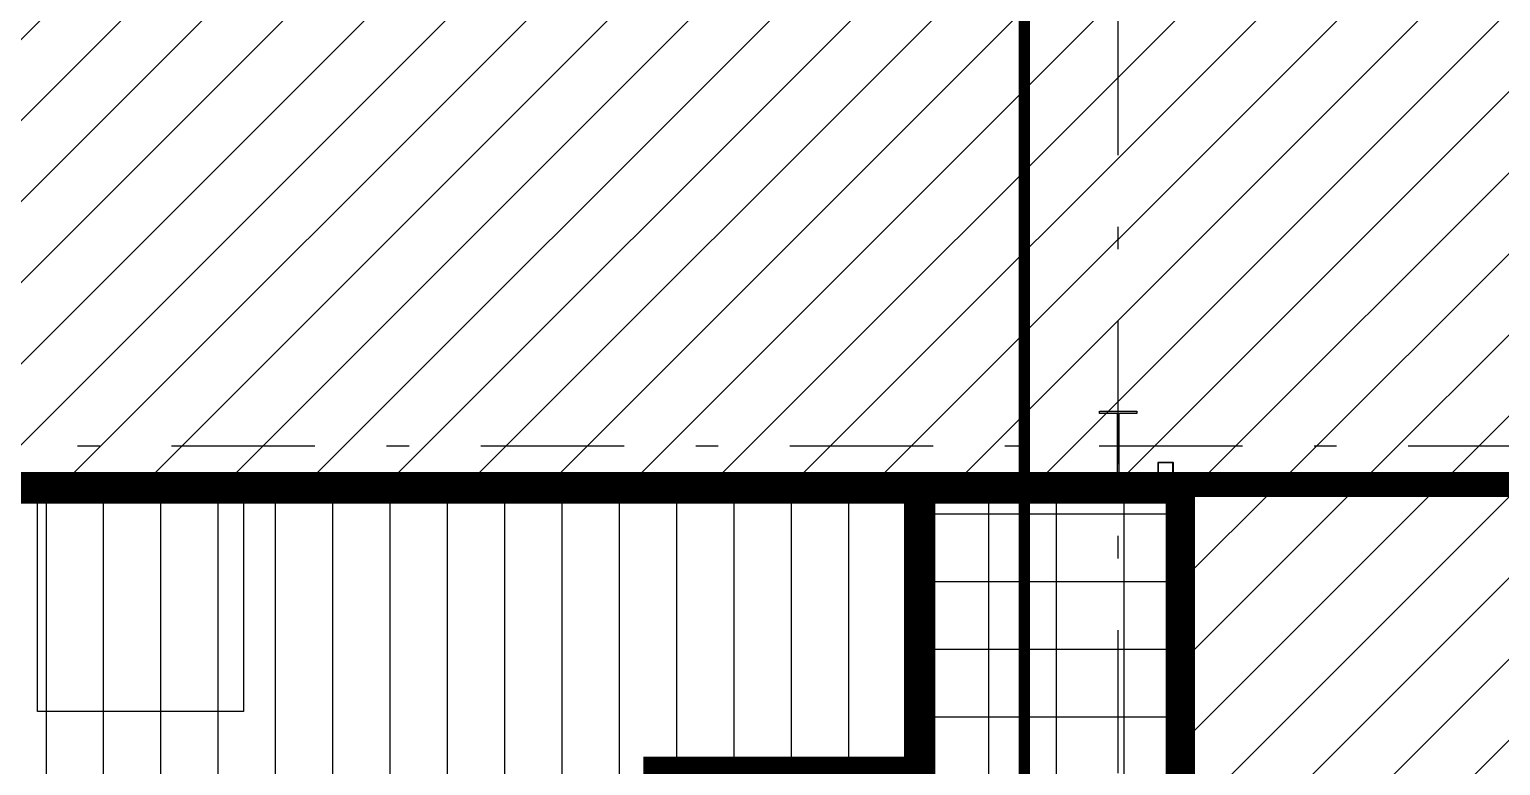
# Model space of a CAD drawing. Header units: millimetres. Extents: x -77 to 207, y -160 to 187.
# Drawn here: x -36.65 to -30.13, y 27.98 to 31.25 of the extents above; entities that cross this region are included whole.
import ezdxf
from ezdxf.xclip import XClip

# ---------------------------------------------------------------- set-up
doc = ezdxf.new("R2010")
doc.units = ezdxf.units.MM
doc.header["$LTSCALE"] = 0.1
doc.linetypes.add('X REF - ANELO INST bind$0$X REF - ANELO$0$DASHDOT2', pattern=[12.7, 6.35, -3.175, 0, -3.175])
for name, color, linetype in [('C01 Foil blanco', 30, 'Continuous'), ('C02 PRY comun', 191, 'Continuous'), ('C07 P media Tº', 140, 'Continuous'), ('X REF - ANELO INST bind$0$X REF - ANELO$0$A-CAMARA', 7, 'Continuous'), ('X REF - ANELO INST bind$0$X REF - ANELO$0$C-CÁMARA', 8, 'Continuous'), ('X REF - ANELO INST bind$0$X REF - ANELO$0$E-AC INOX', 8, 'Continuous'), ('X REF - ANELO INST bind$0$X REF - ANELO$0$MET-COLUMNA METALICA', 7, 'Continuous'), ('X REF - ANELO INST bind$0$X REF - ANELO$0$MET-EJE CABRIADAS', 8, 'X REF - ANELO INST bind$0$X REF - ANELO$0$DASHDOT2')]:
    doc.layers.add(name, color=color, linetype=linetype)

# ---------------------------------------------------------------- blocks, each defined once
blk = doc.blocks.new('X REF - ANELO INST bind$0$X REF - ANELO$0$cortina 2.00')
at = {"layer": 'X REF - ANELO INST bind$0$X REF - ANELO$0$C-CÁMARA', "elevation": 0.0008}
for points in [[(2008.2405, 1451.4917), (2008.2405, 1451.4717), (2008.3005, 1451.4717), (2008.3005, 1451.4917)], [(2008.2405, 1449.4917), (2008.2405, 1449.5117), (2008.3005, 1449.5117), (2008.3005, 1449.4917)]]:
    blk.add_lwpolyline(points, dxfattribs=at)
for points in [[(2008.2491, 1451.2411), (2008.2491, 1451.457), (2008.2691, 1451.457), (2008.2691, 1451.2411)], [(2008.2778, 1451.0507), (2008.2778, 1451.2707), (2008.2978, 1451.2707), (2008.2978, 1451.0507)], [(2008.2491, 1450.8769), (2008.2491, 1451.0769), (2008.2691, 1451.0769), (2008.2691, 1450.8769)], [(2008.2778, 1450.7169), (2008.2778, 1450.9169), (2008.2978, 1450.9169), (2008.2978, 1450.7169)], [(2008.2491, 1450.5499), (2008.2491, 1450.7499), (2008.2691, 1450.7499), (2008.2691, 1450.5499)], [(2008.2778, 1450.3795), (2008.2778, 1450.5795), (2008.2978, 1450.5795), (2008.2978, 1450.3795)], [(2008.2491, 1450.2056), (2008.2491, 1450.4056), (2008.2691, 1450.4056), (2008.2691, 1450.2056)], [(2008.2778, 1450.0456), (2008.2778, 1450.2456), (2008.2978, 1450.2456), (2008.2978, 1450.0456)], [(2008.2491, 1449.8787), (2008.2491, 1450.0787), (2008.2691, 1450.0787), (2008.2691, 1449.8787)], [(2008.2778, 1449.7152), (2008.2778, 1449.9152), (2008.2978, 1449.9152), (2008.2978, 1449.7152)], [(2008.2491, 1449.5518), (2008.2491, 1449.7518), (2008.2691, 1449.7518), (2008.2691, 1449.5518)]]:
    blk.add_lwpolyline(points, close=True, dxfattribs=at)
blk = doc.blocks.new('X REF - ANELO INST bind$0$X REF - ANELO$0$CMETP')
at = {"layer": 'X REF - ANELO INST bind$0$X REF - ANELO$0$MET-COLUMNA METALICA'}
blk.add_hatch(color=256, dxfattribs=at).paths.add_polyline_path([(-0.0825, 0), (-0.0825, 0.0097), (-0.0073, 0.0097, 0.414214), (-0.0029, 0.0141), (-0.0029, 0.2958, 0.414214), (-0.0073, 0.3002), (-0.0825, 0.3002), (-0.0825, 0.31), (0.0825, 0.31), (0.0825, 0.3002), (0.0073, 0.3002, 0.414214), (0.0029, 0.2958), (0.0029, 0.0141, 0.414214), (0.0073, 0.0097), (0.0825, 0.0097), (0.0825, 0)])
blk.add_lwpolyline([(0.0825, 0.3002), (0.0825, 0.31), (-0.0825, 0.31), (-0.0825, 0.3002), (-0.0073, 0.3002, -0.414214), (-0.0029, 0.2958), (-0.0029, 0.0141, -0.414214), (-0.0073, 0.0097), (-0.0825, 0.0097), (-0.0825, 0), (0.0825, 0), (0.0825, 0.0097), (0.0073, 0.0097, -0.414214), (0.0029, 0.0141), (0.0029, 0.2958, -0.414214), (0.0073, 0.3002)], format="xyb", close=True, dxfattribs=at)
blk = doc.blocks.new('X REF - ANELO INST bind$0$X REF - ANELO$0$Picadora')
at = {"layer": 'X REF - ANELO INST bind$0$X REF - ANELO$0$E-AC INOX', "elevation": 0}
blk.add_lwpolyline([(-91.4221, 27.4118), (-90.5085, 27.4118), (-90.5085, 26.4621), (-91.4221, 26.4621)], close=True, dxfattribs=at)
blk = doc.blocks.new('X REF - ANELO INST bind$0$X REF - ANELO$0$CORTINA 120')
at = {"layer": 'X REF - ANELO INST bind$0$X REF - ANELO$0$C-CÁMARA'}
for p, q in [((-1.1879, 0), (-1.2079, 0)), ((-1.1879, -0.06), (-1.1879, 0)), ((-0.0279, -0.06), (-0.0279, 0)), ((-0.0279, 0), (-0.0079, 0)), ((-1.2079, -0.06), (-1.1879, -0.06)), ((-0.9913, -0.0037, -0.0421), (-1.1427, -0.0037, -0.0421)), ((-1.1427, -0.0037, -0.0421), (-1.1427, -0.0173, -0.0421)), ((-1.1427, -0.0173, -0.0421), (-0.9913, -0.0173, -0.0421)), ((-1.0102, -0.06), (-1.0102, -0.0464)), ((-1.0102, -0.0464), (-0.8588, -0.0464)), ((-0.8588, -0.06), (-1.0102, -0.06)), ((-0.9913, -0.0173, -0.0421), (-0.9913, -0.0037, -0.0421)), ((-0.7286, -0.0037, -0.0421), (-0.88, -0.0037, -0.0421)), ((-0.88, -0.0037, -0.0421), (-0.88, -0.0173, -0.0421)), ((-0.88, -0.0173, -0.0421), (-0.7286, -0.0173, -0.0421)), ((-0.8588, -0.0464), (-0.8588, -0.06)), ((-0.7475, -0.0464), (-0.5961, -0.0464)), ((-0.7475, -0.06), (-0.7475, -0.0464)), ((-0.5961, -0.06), (-0.7475, -0.06)), ((-0.7286, -0.0173, -0.0421), (-0.7286, -0.0037, -0.0421)), ((-0.4725, -0.0037, -0.0421), (-0.6239, -0.0037, -0.0421)), ((-0.6239, -0.0037, -0.0421), (-0.6239, -0.0173, -0.0421)), ((-0.6239, -0.0173, -0.0421), (-0.4725, -0.0173, -0.0421)), ((-0.5961, -0.0464), (-0.5961, -0.06)), ((-0.4897, -0.06), (-0.4897, -0.0464)), ((-0.4897, -0.0464), (-0.3384, -0.0464)), ((-0.3384, -0.06), (-0.4897, -0.06)), ((-0.4725, -0.0173, -0.0421), (-0.4725, -0.0037, -0.0421)), ((-0.3556, -0.0173, -0.0421), (-0.3556, -0.0037, -0.0421)), ((-0.3556, -0.0037, -0.0421), (-0.2042, -0.0037, -0.0421)), ((-0.2042, -0.0173, -0.0421), (-0.3556, -0.0173, -0.0421)), ((-0.3384, -0.0464), (-0.3384, -0.06)), ((-0.07, -0.0464), (-0.2214, -0.0464)), ((-0.2214, -0.0464), (-0.2214, -0.06)), ((-0.2214, -0.06), (-0.07, -0.06)), ((-0.2042, -0.0037, -0.0421), (-0.2042, -0.0173, -0.0421)), ((-0.07, -0.06), (-0.07, -0.0464)), ((-0.0079, -0.06), (-0.0279, -0.06))]:
    blk.add_line(p, q, dxfattribs=at)
blk = doc.blocks.new('X REF - ANELO INST bind$0$X REF - ANELO')
at = {"layer": 'X REF - ANELO INST bind$0$X REF - ANELO$0$A-CAMARA'}
for points in [[(-37.6739, 29.1847), (-37.6739, 29.1847), (-37.6739, 29.1847), (-37.6739, 29.2447), (-37.6739, 29.2447), (-37.6739, 29.2447), (-31.5964, 29.2447), (-31.5964, 29.2447), (-31.5964, 29.1847), (-31.5964, 29.1847), (-37.6739, 29.1847)], [(-32.7363, 27.9847), (-32.7363, 27.9847), (-32.7363, 27.9847), (-32.6763, 27.9847), (-32.6763, 27.9847), (-32.6763, 27.9847), (-32.6765, 27.7629), (-32.6765, 27.7629), (-32.7365, 27.7629), (-32.7365, 27.7629), (-32.7363, 27.9847)]]:
    blk.add_lwpolyline(points, dxfattribs=at)
at = {"layer": 'X REF - ANELO INST bind$0$X REF - ANELO$0$C-CÁMARA'}
for p, q in [((-32.7363, 29.179), (-32.7363, 29.199)), ((-32.6763, 29.179), (-32.7363, 29.179)), ((-32.6763, 29.199), (-32.6763, 29.179)), ((-32.7327, 28.9824, -0.0421), (-32.7327, 29.1338, -0.0421)), ((-32.7327, 29.1338, -0.0421), (-32.7191, 29.1338, -0.0421)), ((-32.7191, 29.1338, -0.0421), (-32.7191, 28.9824, -0.0421)), ((-32.7191, 28.9824, -0.0421), (-32.7327, 28.9824, -0.0421)), ((-32.6763, 29.0013), (-32.6899, 29.0013)), ((-32.6899, 29.0013), (-32.6899, 28.8499)), ((-32.6763, 28.8499), (-32.6763, 29.0013)), ((-32.7327, 28.7197, -0.0421), (-32.7327, 28.8711, -0.0421)), ((-32.7327, 28.8711, -0.0421), (-32.7191, 28.8711, -0.0421)), ((-32.7191, 28.8711, -0.0421), (-32.7191, 28.7197, -0.0421)), ((-32.6899, 28.8499), (-32.6763, 28.8499)), ((-32.7191, 28.7197, -0.0421), (-32.7327, 28.7197, -0.0421)), ((-32.6899, 28.7386), (-32.6899, 28.5872)), ((-32.6763, 28.7386), (-32.6899, 28.7386)), ((-32.6763, 28.5872), (-32.6763, 28.7386)), ((-32.7327, 28.4636, -0.0421), (-32.7327, 28.615, -0.0421)), ((-32.7327, 28.615, -0.0421), (-32.7191, 28.615, -0.0421)), ((-32.7191, 28.615, -0.0421), (-32.7191, 28.4636, -0.0421)), ((-32.6899, 28.5872), (-32.6763, 28.5872)), ((-32.7191, 28.4636, -0.0421), (-32.7327, 28.4636, -0.0421)), ((-32.6763, 28.4808), (-32.6899, 28.4808)), ((-32.6899, 28.4808), (-32.6899, 28.3294)), ((-32.6763, 28.3294), (-32.6763, 28.4808)), ((-32.7191, 28.3467, -0.0421), (-32.7327, 28.3467, -0.0421)), ((-32.7327, 28.3467, -0.0421), (-32.7327, 28.1953, -0.0421)), ((-32.7191, 28.1953, -0.0421), (-32.7191, 28.3467, -0.0421)), ((-32.6899, 28.3294), (-32.6763, 28.3294)), ((-32.7327, 28.1953, -0.0421), (-32.7191, 28.1953, -0.0421)), ((-32.6899, 28.0611), (-32.6899, 28.2125)), ((-32.6899, 28.2125), (-32.6763, 28.2125)), ((-32.6763, 28.2125), (-32.6763, 28.0611)), ((-32.6763, 28.0611), (-32.6899, 28.0611)), ((-32.6763, 28.0048, 0.0102), (-32.7363, 28.0048, 0.0102)), ((-32.7363, 28.0048, 0.0102), (-32.7363, 27.9848, 0.0102)), ((-32.6763, 27.9848, 0.0102), (-32.6763, 28.0048, 0.0102))]:
    blk.add_line(p, q, dxfattribs=at)
at = {"layer": 'X REF - ANELO INST bind$0$X REF - ANELO$0$MET-COLUMNA METALICA', "elevation": -0.0203}
for points in [[(-31.6512, 29.1845), (-31.6512, 29.1682, 0.414214), (-31.6482, 29.1652), (-31.5842, 29.1652, 0.414214), (-31.5812, 29.1682), (-31.5812, 29.3254, 0.414214), (-31.5842, 29.3284), (-31.6482, 29.3284, 0.414214), (-31.6512, 29.3254), (-31.6512, 29.2491)], [(-31.6487, 29.1845), (-31.6487, 29.1682, 0.414214), (-31.6482, 29.1677), (-31.5842, 29.1677, 0.414214), (-31.5837, 29.1682), (-31.5837, 29.3254, 0.414214), (-31.5842, 29.3259), (-31.6482, 29.3259, 0.414214), (-31.6487, 29.3254), (-31.6487, 29.2491)]]:
    blk.add_lwpolyline(points, format="xyb", dxfattribs=at)
at = {"layer": 'X REF - ANELO INST bind$0$X REF - ANELO$0$MET-EJE CABRIADAS'}
for p, q in [((-31.8263, -0.8196, -0.0011), (-31.8263, 42.1212, -0.0011)), ((1.6043, 29.3999), (-54.2799, 29.3999))]:
    blk.add_line(p, q, dxfattribs=at)
at = {"rotation": 89.99999999999999}
blk.add_blockref('X REF - ANELO INST bind$0$X REF - ANELO$0$cortina 2.00', (1419.9113, -1979.0719, -0.0211), dxfattribs=at)
at = {"xscale": -1, "rotation": 90}
blk.add_blockref('X REF - ANELO INST bind$0$X REF - ANELO$0$CORTINA 120', (-32.7363, 27.9768), dxfattribs=at)
at = {"layer": 'X REF - ANELO INST bind$0$X REF - ANELO$0$E-AC INOX'}
blk.add_blockref('X REF - ANELO INST bind$0$X REF - ANELO$0$Picadora', (54.8068, 1.7629), dxfattribs=at)
at = {"layer": 'X REF - ANELO INST bind$0$X REF - ANELO$0$MET-COLUMNA METALICA', "xscale": -1}
blk.add_blockref('X REF - ANELO INST bind$0$X REF - ANELO$0$CMETP', (-31.8264, 29.245, -0.0203), dxfattribs=at)
blk = doc.blocks.new('X REF - ANELO INST bind')
ref = blk.add_blockref('X REF - ANELO INST bind$0$X REF - ANELO', (0, 0))
XClip(ref).set_block_clipping_path([(-76.9680737415, -24.7711317477), (92.9860355418, 61.1669630168)])

msp = doc.modelspace()

# ---------------------------------------------------------------- hatches: boundary and pattern name
at = {"layer": 'C01 Foil blanco'}
h = msp.add_hatch(dxfattribs=at)
h.set_pattern_fill('ANSI31', color=256, scale=0.08, style=0)
edge = h.paths.add_edge_path()
edge.add_line((-49.0214, 4.5849), (-49.0214, 14.5609))
edge.add_line((-49.0214, 14.5609), (-53.1984, 14.5609))
edge.add_line((-53.1984, 14.5609), (-53.1984, 16.7143))
edge.add_line((-53.1984, 16.7143), (-49.0215, 16.7143))
edge.add_line((-49.0215, 16.7143), (-49.0215, 37.3805))
edge.add_line((-49.0215, 37.3805), (-26.4226, 37.3805))
edge.add_line((-26.4226, 37.3805), (-26.4226, 33.4266))
edge.add_line((-26.4226, 33.4266), (-29.1206, 33.4266))
edge.add_line((-29.1206, 33.4266), (-29.1206, 29.2452))
edge.add_line((-29.1206, 29.2452), (-42.6771, 29.2452))
edge.add_line((-42.6771, 29.2452), (-42.6764, 4.5849))
edge.add_line((-42.6764, 4.5849), (-49.0214, 4.585))
h = msp.add_hatch(dxfattribs=at)
h.set_pattern_fill('ANSI31', color=256, scale=0.08, style=0)
edge = h.paths.add_edge_path()
edge.add_line((-6.5537, 29.605), (-5.607, 29.605))
edge.add_line((-5.607, 29.605), (-5.607, 24.0344))
edge.add_line((-5.607, 24.0344), (-1.3657, 24.0344))
edge.add_line((-1.3657, 24.0344), (-1.3657, 22.0205))
edge.add_line((-1.3657, 22.0205), (0.1104, 22.0205))
edge.add_line((0.1104, 22.0205), (0.1104, 6.9084))
edge.add_line((0.1104, 6.9084), (-1.3896, 6.9084))
edge.add_line((-1.3896, 6.9084), (-1.3896, 4.9598))
edge.add_line((-1.3896, 4.9598), (-4.7023, 4.9598))
edge.add_line((-4.7023, 4.9598), (-4.7023, 0.0543))
edge.add_line((-4.7023, 0.0543), (-5.1976, 0.0543))
edge.add_line((-5.1976, 0.0543), (-5.1976, 0.1851))
edge.add_line((-5.1976, 0.1851), (-31.5253, 0.1851))
edge.add_line((-31.5253, 0.1851), (-31.5253, 29.2147))
edge.add_line((-31.5253, 29.2147), (-26.4226, 29.2147))
edge.add_line((-26.4226, 29.2147), (-26.4226, 29.605))
edge.add_line((-26.4226, 29.605), (-6.5537, 29.605))
at = {"layer": 'C02 PRY comun'}
h = msp.add_hatch(dxfattribs=at)
h.set_pattern_fill('_USER', color=256, scale=0.3, double=1, pattern_type=0)
h.set_pattern_definition([(0, (0, 0), (0, 0.3), []), (90, (0, 0), (-0.3, 2e-17), [])])
edge = h.paths.add_edge_path()
edge.add_line((-32.6769, 23.9841), (-32.6769, 23.5894))
edge.add_line((-32.6769, 23.5894), (-31.8906, 23.5894))
edge.add_line((-31.8906, 23.5894), (-31.8906, 17.8494))
edge.add_line((-31.8906, 17.8494), (-32.6769, 17.8494))
edge.add_line((-32.6769, 17.8494), (-32.6764, 13.9558))
edge.add_line((-32.6764, 13.9558), (-31.8706, 13.9558))
edge.add_line((-31.8706, 13.9558), (-31.8706, 5.6158))
edge.add_line((-31.8706, 5.6158), (-32.6753, 5.6158))
edge.add_line((-32.6753, 5.6158), (-32.6753, 0.1851))
edge.add_line((-32.6753, 0.1851), (-31.5753, 0.1851))
edge.add_line((-31.5753, 0.1851), (-31.5753, 29.1847))
edge.add_line((-31.5753, 29.1847), (-32.6759, 29.1849))
edge.add_line((-32.6759, 29.1849), (-32.6761, 27.9247))
edge.add_line((-32.6761, 27.9247), (-32.6769, 27.9247))
edge.add_line((-32.6769, 27.9247), (-32.6769, 24.0693))
edge.add_line((-32.6769, 24.0693), (-32.6156, 23.935))
at = {"layer": 'C07 P media Tº'}
h = msp.add_hatch(dxfattribs=at)
h.set_pattern_fill('LINE', color=256, scale=0.08, angle=90, style=0)
h.paths.add_polyline_path([(-37.3964, 29.1847), (-32.7359, 29.1847), (-32.7359, 28.0588), (-32.7369, 28.0524), (-32.737, 23.9175), (-32.7369, 23.9239), (-32.7369, 21.9081), (-36.1884, 21.9081), (-36.1884, 20.0703), (-37.3965, 20.0682)])
h.paths.add_polyline_path([(-33.8301, 23.9839), (-33.83, 27.9247), (-32.7964, 27.9248), (-32.7978, 23.9839)])

# ---------------------------------------------------------------- linework, layer by layer
at = {"layer": 'C01 Foil blanco', "const_width": 0.08}
for points, elevation in [([(-49.0214, 4.5849), (-49.0214, 14.5609), (-53.1984, 14.5609), (-53.1984, 16.7143), (-49.0215, 16.7143), (-49.0215, 37.3805), (-26.4226, 37.3805), (-26.4226, 33.4266), (-29.1206, 33.4266), (-29.1206, 29.2452), (-29.1206, 29.2452), (-42.6771, 29.2452), (-42.6764, 4.5849), (-49.0214, 4.585)], -0.0366), ([(-6.5537, 29.605), (-6.5537, 29.605), (-5.607, 29.605), (-5.607, 24.0344), (-1.3657, 24.0344), (-1.3657, 22.0205), (0.1104, 22.0205), (0.1104, 6.9084), (-1.3896, 6.9084), (-1.3896, 4.9598), (-4.7023, 4.9598), (-4.7023, 0.0543), (-5.1976, 0.0543), (-5.1976, 0.1851), (-31.5253, 0.1851), (-31.5253, 0.1851), (-31.5253, 29.2147), (-31.5253, 29.2147), (-26.4226, 29.2147), (-26.4226, 29.605), (-6.5537, 29.605)], 0)]:
    msp.add_lwpolyline(points, dxfattribs=dict(at, elevation=elevation))
at = {"layer": 'C02 PRY comun', "const_width": 0.05, "elevation": 0.0004}
msp.add_lwpolyline([(-32.2423, 26.8605), (-32.2423, 43.778), (-30.548, 43.778), (-30.548, 43.0746)], dxfattribs=at)
at = {"layer": 'C02 PRY comun', "const_width": 0.08}
msp.add_lwpolyline([(-32.6769, 23.9841), (-32.6769, 23.5894), (-31.8906, 23.5894), (-31.8906, 17.8494), (-32.6769, 17.8494), (-32.6764, 13.9558), (-31.8706, 13.9558), (-31.8706, 5.6158), (-32.6753, 5.6158), (-32.6753, 0.1851), (-31.5753, 0.1851), (-31.5753, 29.1847), (-32.6759, 29.1849), (-32.6761, 27.9247), (-32.6764, 27.8503), (-32.6769, 24.2395), (-32.6769, 23.9841)], dxfattribs=at)
at = {"layer": 'C07 P media Tº', "const_width": 0.08}
msp.add_lwpolyline([(-32.7369, 23.9239), (-32.7369, 21.9081), (-36.1884, 21.9081), (-36.1884, 16.6302), (-37.3965, 16.6281), (-37.3964, 29.1847), (-32.7359, 29.1847), (-32.7359, 27.9848), (-33.89, 27.9847), (-33.8901, 23.9239), (-32.7369, 23.9239)], dxfattribs=at)

# ---------------------------------------------------------------- block references
msp.add_blockref('X REF - ANELO INST bind', (0, 0))

doc.saveas('drawing.dxf')
